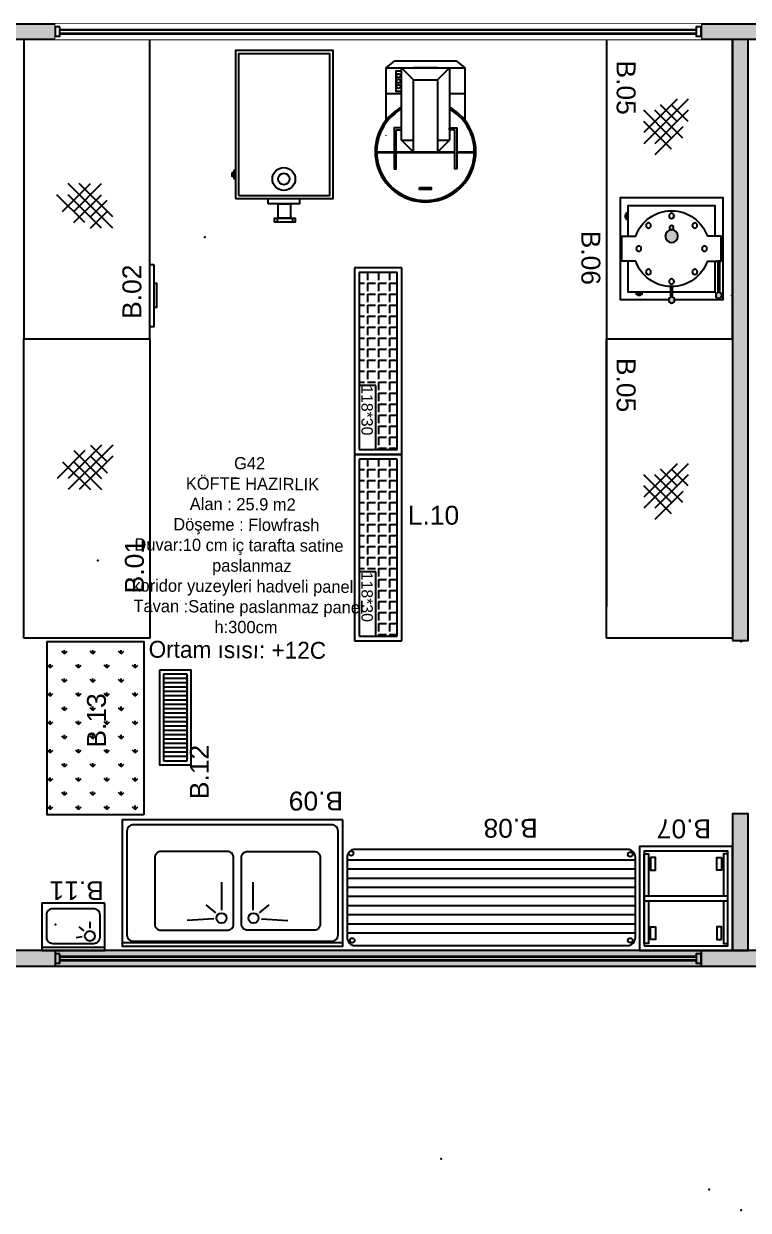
# Model space of a CAD drawing. Header units: millimetres. Extents: x 17474 to 44983, y -1049 to 14585.
# Drawn here: x 21248 to 21708, y 692 to 1445 of the extents above; entities that cross this region are included whole.
import ezdxf

# ---------------------------------------------------------------- set-up
doc = ezdxf.new("R2010")
doc.units = ezdxf.units.MM
doc.set_wipeout_variables(frame=1)
for name, color, linetype in [('-DWG_DETAY2', 7, 'Continuous'), ('10 CM  SOĞUK ODA PANEL-PASLANMAZ KAPLAMA', 253, 'Continuous'), ('Kıtc-028 Yer Izgarası', 252, 'Continuous'), ('Kıtc-041 İstif Rafı', 7, 'Continuous'), ('NOKTA', 7, 'Continuous'), ('S2000-002 Çizgi', 7, 'Continuous'), ('TXT-YOO', 7, 'Continuous'), ('YAZI-1_OGE', 255, 'Continuous')]:
    doc.layers.add(name, color=color, linetype=linetype)
doc.layers.add('DÖŞEME', color=7, linetype='Continuous', lineweight=13, true_color=0x616161)
doc.layers.add('INT-CAM', color=7, linetype='Continuous', true_color=0x71c1ba)
doc.styles.add('MEKAN', font='stylu.ttf', dxfattribs={"height": 13})
doc.styles.get("Standard").update_dxf_attribs({"font": 'arial.ttf'})
doc.styles.add('X_Roads$0$Standard', font='arial.ttf')

# ---------------------------------------------------------------- blocks, each defined once
blk = doc.blocks.new('A$C2BD87386')
at = {"layer": 'Kıtc-028 Yer Izgarası'}
for p, q in [((57.5, 17.5), (2.5, 17.5)), ((2.5, 17.5), (2.5, 2.5)), ((5.25, 17.5), (5.25, 2.5)), ((8, 17.5), (8, 2.5)), ((10.75, 17.5), (10.75, 2.5)), ((13.5, 17.5), (13.5, 2.5)), ((16.25, 17.5), (16.25, 2.5)), ((19, 17.5), (19, 2.5)), ((21.75, 17.5), (21.75, 2.5)), ((24.5, 17.5), (24.5, 2.5)), ((27.25, 17.5), (27.25, 2.5)), ((30, 17.5), (30, 2.5)), ((32.75, 17.5), (32.75, 2.5)), ((35.5, 17.5), (35.5, 2.5)), ((38.25, 17.5), (38.25, 2.5)), ((41, 17.5), (41, 2.5)), ((43.75, 17.5), (43.75, 2.5)), ((46.5, 17.5), (46.5, 2.5)), ((49.25, 17.5), (49.25, 2.5)), ((52, 17.5), (52, 2.5)), ((54.75, 17.5), (54.75, 2.5)), ((57.5, 2.5), (57.5, 17.5)), ((2.5, 2.5), (57.5, 2.5))]:
    blk.add_line(p, q, dxfattribs=at)
blk.add_lwpolyline([(0, 0), (60, 0), (60, 20), (0, 20)], close=True, dxfattribs=at)
for p in [(3.875, 17.5), (5.25, 17.5), (6.625, 17.5), (8, 17.5), (9.375, 17.5), (10.75, 17.5), (12.125, 17.5), (13.5, 17.5), (14.875, 17.5), (16.25, 17.5), (17.625, 17.5), (19, 17.5), (20.375, 17.5), (21.75, 17.5), (23.125, 17.5), (24.5, 17.5), (25.875, 17.5), (27.25, 17.5), (28.625, 17.5), (30, 17.5), (31.375, 17.5), (32.75, 17.5), (34.125, 17.5), (35.5, 17.5), (36.875, 17.5), (38.25, 17.5), (39.625, 17.5), (41, 17.5), (42.375, 17.5), (43.75, 17.5), (45.125, 17.5), (46.5, 17.5), (47.875, 17.5), (49.25, 17.5), (50.625, 17.5), (52, 17.5), (53.375, 17.5), (54.75, 17.5), (56.125, 17.5)]:
    blk.add_point(p, dxfattribs=at)
blk = doc.blocks.new('A$C510462B4')
at = {"layer": 'S2000-002 Çizgi'}
for p, q in [((51.7, 62.76), (34.79, 63.87)), ((81.93, 62.76), (98.84, 63.87)), ((52.93, 58.95), (46.83, 53.94)), ((56.84, 57.29), (56.84, 39.4)), ((76.79, 57.29), (76.79, 39.4)), ((80.7, 58.95), (86.8, 53.94))]:
    blk.add_line(p, q, dxfattribs=at)
for points in [[(0, 0), (140, 0), (140, 80), (0, 80)], [(0, 78), (140, 78), (140, 80), (0, 80)]]:
    blk.add_lwpolyline(points, close=True, dxfattribs=at)
for points in [[(7, 3), (133, 3, 0.414214), (137, 7), (137, 73, 0.414214), (133, 77), (7, 77, 0.414214), (3, 73), (3, 7, 0.414214)], [(60.32, 20), (18.32, 20, -0.414214), (14.32, 24), (14.32, 66, -0.414214), (18.32, 70), (60.32, 70, -0.414214), (64.32, 66), (64.32, 24, -0.414214)], [(73.32, 20), (115.32, 20, 0.414214), (119.32, 24), (119.32, 66, 0.414214), (115.32, 70), (73.32, 70, 0.414214), (69.32, 66), (69.32, 24, 0.414214)]]:
    blk.add_lwpolyline(points, format="xyb", close=True, dxfattribs=at)
for centre in [(56.65, 62.26), (76.99, 62.26)]:
    blk.add_circle(centre, 3.19, dxfattribs=at)
blk = doc.blocks.new('A$C182703F5')
at = {"layer": 'S2000-002 Çizgi'}
for p, q in [((30.79, 14.18), (30.79, 18.13)), ((25.65, 8.71), (21.75, 8.16)), ((26.88, 12.52), (23.83, 15.03))]:
    blk.add_line(p, q, dxfattribs=at)
for points in [[(40, 30), (0, 30), (0, 0), (40, 0)], [(40, 2), (0, 2), (0, 0), (40, 0)]]:
    blk.add_lwpolyline(points, close=True, dxfattribs=at)
blk.add_lwpolyline([(33, 26.52), (7, 26.52, 0.414214), (3, 22.52), (3, 8.52, 0.414214), (7, 4.52), (33, 4.52, 0.414214), (37, 8.52), (37, 22.52, 0.414214)], format="xyb", close=True, dxfattribs=at)
blk.add_circle((30.6, 9.22), 3.19, dxfattribs=at)
blk = doc.blocks.new('A$C64321D09')
at = {"layer": 'Kıtc-041 İstif Rafı'}
for p, q in [((178, 61), (5, 61)), ((0, 56), (0, 5)), ((183, 54.2), (0, 54.2)), ((183, 5), (183, 56)), ((183, 48.4), (0, 48.4)), ((183, 42.6), (0, 42.6)), ((183, 36.8), (0, 36.8)), ((183, 31), (0, 31)), ((183, 25.2), (0, 25.2)), ((183, 19.4), (0, 19.4)), ((183, 13.6), (0, 13.6)), ((183, 7.8), (0, 7.8)), ((5, 0), (178, 0))]:
    blk.add_line(p, q, dxfattribs=at)
for centre in [(2.5, 58.5), (179.78, 57.81), (3.21, 3.21), (179.79, 3.21)]:
    blk.add_circle(centre, 1.5, dxfattribs=at)
for centre, start, end in [((4.96, 56.04), 89.53493, 180.46507), ((178.04, 56), 359.53493, 90.46507), ((4.96, 4.96), 179.53493, 270.46507), ((178.04, 4.96), 269.53493, 0.46507)]:
    blk.add_arc(centre, 4.96, start, end, dxfattribs=at)
blk = doc.blocks.new('A$C36461EF5')
at = {"layer": 'S2000-002 Çizgi'}
for points in [[(2.31, 15), (64.31, 15), (64.31, 109), (2.31, 109)], [(4.31, 17), (62.31, 17), (62.31, 107), (4.31, 107)], [(0, 31.38), (0, 29.29), (1.21, 29.29), (1.21, 31.38)], [(1.21, 32.89), (1.21, 27.78), (2.31, 27.78), (2.31, 32.89)], [(29.45, 2.67), (29.45, 11.62), (37.17, 11.62), (37.17, 2.67)], [(27.04, 0), (27.04, 2.67), (40.3, 2.67), (40.3, 0)]]:
    blk.add_lwpolyline(points, close=True, dxfattribs=at)
for points in [[(23.07, 11.62), (23.07, 15)], [(43.08, 15), (43.08, 11.62), (23.07, 11.62)], [(28.74, 2.67), (28.74, 0)], [(38.61, 2.67), (38.61, 0)]]:
    blk.add_lwpolyline(points, dxfattribs=at)
for radius in [7.26, 3.63]:
    blk.add_circle((33.03, 27.45), radius, dxfattribs=at)
blk = doc.blocks.new('A$C290F25D6')
at = {"layer": 'S2000-002 Çizgi'}
for p, q in [((7, 85.05), (12.38, 89.44)), ((7, 51.99), (7, 85.05)), ((7, 85.05), (56.85, 85.05)), ((12.38, 89.44), (51.46, 89.44)), ((16.68, 39.11), (16.68, 85.05)), ((16.68, 85.05), (24.22, 77.51)), ((22.06, 85.05), (41.78, 85.05)), ((39.63, 85.05), (24.22, 85.05)), ((47.17, 85.05), (39.63, 77.51)), ((47.17, 85.05), (47.17, 39.11)), ((51.46, 89.44), (56.85, 85.05)), ((56.85, 85.05), (56.85, 51.99)), ((24.22, 31.57), (24.22, 77.51)), ((24.22, 77.51), (39.63, 77.51)), ((39.63, 77.51), (39.63, 31.57)), ((7, 68.9), (16.68, 68.9)), ((47.17, 68.9), (56.85, 68.9)), ((7, 42.04), (7, 42.3)), ((16.68, 39.11), (24.22, 39.11)), ((24.22, 31.57), (16.68, 39.11)), ((39.63, 39.11), (47.17, 39.11)), ((39.63, 31.57), (47.17, 39.11)), ((12.09, 31.57), (0.92, 31.57)), ((12.09, 31.07), (0.93, 31.07)), ((50.51, 31.57), (13.33, 31.57)), ((50.51, 31.07), (13.33, 31.07)), ((62.92, 31.57), (51.76, 31.57)), ((62.91, 31.07), (51.76, 31.07))]:
    blk.add_line(p, q, dxfattribs=at)
for points in [[(16.68, 70.33), (16.68, 82.95), (13, 82.95), (13, 70.33)], [(28.21, 9.13), (35.64, 9.13), (35.64, 7.85), (28.21, 7.85)]]:
    blk.add_lwpolyline(points, close=True, dxfattribs=at)
for points in [[(13.33, 46.91), (12.09, 46.91), (12.09, 20.97), (13.33, 20.97), (13.33, 45.66)], [(13.33, 45.66), (16.68, 45.66), (16.68, 46.91), (12.09, 46.91), (12.09, 45.66)], [(50.51, 45.66), (47.17, 45.66), (47.17, 46.91), (51.76, 46.91), (51.76, 45.66)], [(50.51, 46.91), (51.76, 46.91), (51.76, 20.97), (50.51, 20.97), (50.51, 45.66)]]:
    blk.add_lwpolyline(points, dxfattribs=at)
for centre in [(14.84, 80.04), (14.84, 76.68), (14.84, 73.24)]:
    blk.add_circle(centre, 1.24, dxfattribs=at)
for radius, start, end in [(32, 118.44861, 61.55139), (31, 119.45482, 60.54518)]:
    blk.add_arc((31.92, 31.92), radius, start, end, dxfattribs=at)
blk = doc.blocks.new('A$C7E770C7A')
at = {"layer": 'S2000-002 Çizgi'}
h = blk.add_hatch(color=256, dxfattribs=at)
edge = h.paths.add_edge_path()
edge.add_arc((32.5, 47.8), 1.33, 0, 360)
edge = h.paths.add_edge_path()
edge.add_arc((32.5, 42.44), 4.03, 0, 360)
h = blk.add_hatch(color=256, dxfattribs=at)
h.paths.add_polyline_path([(3.18, 26.53), (1.92, 26.53), (1.92, 6.68, -0.167142), (3.18, 6.68)])
h.paths.add_polyline_path([(0.62, 4.86, 1), (4.47, 4.86, 1)])
h = blk.add_hatch(color=256, dxfattribs=at)
h.paths.add_polyline_path([(31.87, 3.75, -0.167142), (33.13, 3.75), (33.13, 10.4), (31.87, 10.4)])
h.paths.add_polyline_path([(34.43, 1.93, 1), (30.57, 1.93, 1)])
for points in [[(34.42, 1.99), (65, 1.99), (65, 66.99), (0, 66.99), (0, 1.99), (30.58, 1.99)], [(60, 42.44), (60, 61.99), (5, 61.99), (5, 42.44)], [(9.76, 26.53), (1, 26.53), (1, 42.44), (9.76, 42.44)], [(55.24, 26.53), (64, 26.53), (64, 42.44), (55.24, 42.44)], [(1.92, 6.68), (1.92, 26.53), (3.18, 26.53), (3.18, 6.68)], [(5, 26.53), (5, 6.99), (31.87, 6.99)], [(33.13, 6.99), (60, 6.99), (60, 26.53)], [(31.87, 3.75), (31.87, 10.4), (33.13, 10.4), (33.13, 3.75)]]:
    blk.add_lwpolyline(points, dxfattribs=at)
for points in [[(60, 53.15), (60, 56.99), (61.29, 56.99), (61.29, 53.15)], [(61.29, 54.26), (61.29, 55.87), (62.01, 55.87), (62.01, 54.26)], [(51.16, 6.99), (55, 6.99), (55, 5.69), (51.16, 5.69)], [(52.27, 5.69), (53.89, 5.69), (53.89, 4.97), (52.27, 4.97)]]:
    blk.add_lwpolyline(points, close=True, dxfattribs=at)
for centre, radius in [((32.5, 55.31), 1.62), ((17.77, 49.21), 1.62), ((32.5, 42.44), 4.03), ((32.5, 47.8), 1.33), ((47.23, 49.21), 1.62), ((11.67, 34.49), 1.62), ((53.33, 34.49), 1.62), ((17.77, 19.76), 1.62), ((32.5, 13.66), 1.62), ((47.23, 19.76), 1.62), ((2.55, 4.86), 1.93), ((32.5, 1.93), 1.93)]:
    blk.add_circle(centre, radius, dxfattribs=at)
for start, end in [(19.27097, 160.72903), (199.27097, 340.72903)]:
    blk.add_arc((32.5, 34.49), 24.09, start, end, dxfattribs=at)
blk = doc.blocks.new('T_PC')
at = {"layer": '-DWG_DETAY2', "color": 0}
for points in [[(24.39, 9.39), (52.68, 37.68)], [(24.39, 16.46), (45.61, 37.68)], [(27.93, 27.07), (45.61, 44.75)], [(35, 41.21), (52.68, 23.54)], [(27.93, 34.14), (45.61, 16.46)], [(31.46, 9.39), (52.68, 30.61)], [(35, 34.14), (52.68, 16.46)], [(24.39, 23.54), (35, 12.93)], [(31.46, 23.54), (42.07, 12.93)]]:
    blk.add_lwpolyline(points, dxfattribs=at)
blk = doc.blocks.new('A$C7A461B3E')
at = {"layer": 'S2000-002 Çizgi'}
for points in [[(0, 0), (59, 0), (59, 66), (0, 66)], [(3, 3), (56, 3), (56, 63), (3, 63)], [(7, 59), (7, 51), (10.05, 51), (10.05, 59)], [(52, 59), (52, 51), (48.95, 51), (48.95, 59)], [(3, 31.5), (56, 31.5), (56, 34.5), (3, 34.5)], [(7, 7), (7, 15), (10.05, 15), (10.05, 7)], [(52, 7), (52, 15), (48.95, 15), (48.95, 7)]]:
    blk.add_lwpolyline(points, close=True, dxfattribs=at)
for points in [[(5.63, 31.5), (5.63, 4.42), (3, 4.42), (3, 61.36), (5.63, 61.36), (5.63, 34.5)], [(53.37, 31.5), (53.37, 4.42), (56, 4.42), (56, 61.36), (53.37, 61.36), (53.37, 34.5)]]:
    blk.add_lwpolyline(points, dxfattribs=at)
blk = doc.blocks.new('A$C09E06200')
at = {"layer": 'Kıtc-028 Yer Izgarası'}
for p, q in [((118.4, 30), (0, 30)), ((0, 30), (0, 0)), ((115.4, 27), (3, 27)), ((3, 27), (3, 3)), ((9.65, 22.26), (9.65, 27)), ((16.63, 22.26), (16.63, 27)), ((23.62, 22.26), (23.62, 27)), ((30.6, 22.26), (30.6, 27)), ((37.59, 22.26), (37.59, 27)), ((44.57, 22.26), (44.57, 27)), ((51.56, 22.26), (51.56, 27)), ((58.54, 22.26), (58.54, 27)), ((65.53, 22.26), (65.53, 27)), ((72.51, 22.26), (72.51, 27)), ((79.5, 22.26), (79.5, 27)), ((86.48, 22.26), (86.48, 27)), ((93.47, 22.26), (93.47, 27)), ((100.45, 22.26), (100.45, 27)), ((107.44, 22.26), (107.44, 27)), ((114.42, 22.26), (114.42, 27)), ((115.4, 3), (115.4, 27)), ((118.4, 0), (118.4, 30)), ((3, 22.26), (7.74, 22.26)), ((3, 15.27), (7.74, 15.27)), ((9.65, 22.26), (14.73, 22.26)), ((9.65, 15.27), (9.65, 20.35)), ((9.65, 15.27), (14.73, 15.27)), ((16.63, 22.26), (21.71, 22.26)), ((16.63, 15.27), (16.63, 20.35)), ((16.63, 15.27), (21.71, 15.27)), ((23.62, 22.26), (28.7, 22.26)), ((23.62, 15.27), (23.62, 20.35)), ((23.62, 15.27), (28.7, 15.27)), ((30.6, 22.26), (35.68, 22.26)), ((30.6, 15.27), (30.6, 20.35)), ((30.6, 15.27), (35.68, 15.27)), ((37.59, 22.26), (42.67, 22.26)), ((37.59, 15.27), (37.59, 20.35)), ((37.59, 15.27), (42.67, 15.27)), ((44.57, 22.26), (49.65, 22.26)), ((44.57, 15.27), (44.57, 20.35)), ((44.57, 15.27), (49.65, 15.27)), ((51.56, 22.26), (56.64, 22.26)), ((51.56, 15.27), (51.56, 20.35)), ((51.56, 15.27), (56.64, 15.27)), ((58.54, 22.26), (63.62, 22.26)), ((58.54, 15.27), (58.54, 20.35)), ((58.54, 15.27), (63.62, 15.27)), ((65.53, 22.26), (70.61, 22.26)), ((65.53, 15.27), (65.53, 20.35)), ((65.53, 15.27), (70.61, 15.27)), ((72.51, 22.26), (77.59, 22.26)), ((72.51, 15.27), (72.51, 20.35)), ((72.51, 15.27), (77.59, 15.27)), ((79.5, 22.26), (84.58, 22.26)), ((79.5, 15.27), (79.5, 20.35)), ((79.5, 15.27), (84.58, 15.27)), ((86.48, 22.26), (91.56, 22.26)), ((86.48, 15.27), (86.48, 20.35)), ((86.48, 15.27), (91.56, 15.27)), ((93.47, 22.26), (98.55, 22.26)), ((93.47, 15.27), (93.47, 20.35)), ((93.47, 15.27), (98.55, 15.27)), ((100.45, 22.26), (105.53, 22.26)), ((100.45, 15.27), (100.45, 20.35)), ((100.45, 15.27), (105.53, 15.27)), ((107.44, 22.26), (112.52, 22.26)), ((107.44, 15.27), (107.44, 20.35)), ((107.44, 15.27), (112.52, 15.27)), ((114.42, 22.26), (115.4, 22.26)), ((114.42, 15.27), (114.42, 20.35)), ((114.42, 15.27), (115.4, 15.27)), ((3, 8.29), (7.74, 8.29)), ((9.65, 8.29), (9.65, 13.37)), ((9.65, 8.29), (14.73, 8.29)), ((16.63, 8.29), (16.63, 13.37)), ((16.63, 8.29), (21.71, 8.29)), ((23.62, 8.29), (23.62, 13.37)), ((23.62, 8.29), (28.7, 8.29)), ((30.6, 8.29), (30.6, 13.37)), ((30.6, 8.29), (35.68, 8.29)), ((37.59, 8.29), (37.59, 13.37)), ((37.59, 8.29), (42.67, 8.29)), ((44.57, 8.29), (44.57, 13.37)), ((44.57, 8.29), (49.65, 8.29)), ((51.56, 8.29), (51.56, 13.37)), ((51.56, 8.29), (56.64, 8.29)), ((58.54, 8.29), (58.54, 13.37)), ((58.54, 8.29), (63.62, 8.29)), ((65.53, 8.29), (65.53, 13.37)), ((65.53, 8.29), (70.61, 8.29)), ((72.51, 8.29), (72.51, 13.37)), ((115.4, 13.5), (74.67, 13.5)), ((74.67, 13.5), (74.67, 3)), ((115.4, 3), (115.4, 13.5)), ((0, 0), (118.4, 0)), ((3, 3), (115.4, 3)), ((9.65, 3), (9.65, 6.38)), ((16.63, 3), (16.63, 6.38)), ((23.62, 3), (23.62, 6.38)), ((30.6, 3), (30.6, 6.38)), ((37.59, 3), (37.59, 6.38)), ((44.57, 3), (44.57, 6.38)), ((51.56, 3), (51.56, 6.38)), ((58.54, 3), (58.54, 6.38)), ((65.53, 3), (65.53, 6.38)), ((72.51, 3), (72.51, 6.38)), ((74.67, 3), (115.4, 3))]:
    blk.add_line(p, q, dxfattribs=at)
blk.add_text('118*30', height=7.2, dxfattribs=at).set_placement((74.5, 4.43))

msp = doc.modelspace()

# ---------------------------------------------------------------- hatches: boundary and pattern name
at = {"layer": '10 CM  SOĞUK ODA PANEL-PASLANMAZ KAPLAMA'}
h = msp.add_hatch(dxfattribs=at)
h.set_pattern_fill('HONEY', color=256, scale=1.5)
h.set_pattern_definition([(0, (-11750.1454, 13892.97), (7.14375, 4.12444597), [4.7625, -9.525]), (120, (-11750.1454, 13892.97), (-7.14375, 4.124446), [4.7625, -9.525]), (60, (-11750.1454, 13892.97), (2e-08, 8.24889196), [-9.525, 4.7625])])
h.paths.add_polyline_path([(22855.87, 1435.21), (19430.97, 1435.21), (19430.97, 1445.21), (22855.87, 1445.21)])
h = msp.add_hatch(dxfattribs=at)
h.set_pattern_fill('HONEY', color=256, scale=1.5)
h.set_pattern_definition([(0, (14531.355, 2134.0226), (7.14375, 4.124446), [4.7625, -9.525]), (120, (14531.355, 2134.0226), (-7.14375, 4.124446), [4.7625, -9.525]), (60, (14531.355, 2134.0226), (2e-08, 8.248892), [-9.525, 4.7625])])
h.paths.add_polyline_path([(22997.73, 856.9), (19827.81, 856.89), (19827.81, 846.89), (22178.81, 846.89), (22997.73, 846.9)])
at = {"layer": 'DÖŞEME'}
h = msp.add_hatch(color=8, dxfattribs=at)
h.dxf.hatch_style = 1
h.set_gradient(color1=(124, 126, 124), color2=(169, 177, 169), tint=1)
h.paths.add_polyline_path([(21697.81, 1053.76), (21707.81, 1053.76), (21707.81, 1435.21), (21697.81, 1435.21)])
h = msp.add_hatch(color=8, dxfattribs=at)
h.dxf.hatch_style = 1
h.set_gradient(color1=(124, 126, 124), color2=(169, 177, 169), tint=1)
h.paths.add_polyline_path([(21697.81, 856.89), (21707.81, 856.89), (21707.81, 943.76), (21697.81, 943.76)])
at = {"layer": 'Kıtc-028 Yer Izgarası'}
h = msp.add_hatch(dxfattribs=at)
h.set_pattern_fill('GRASS', color=256, scale=0.5)
h.set_pattern_definition([(90, (-11962.264, 245.999), (-8.980256, 8.980256), [2.38125, -15.579262]), (45, (-11962.264, 246), (-8.980256, 8.980256), [2.38125, -10.31875]), (135, (-11962.264, 246), (-8.980256, -8.980256), [2.38125, -10.31875])])
h.paths.add_polyline_path([(21324.1, 943.1), (21262.71, 943.1), (21262.71, 1053.1), (21324.1, 1053.1)])

# ---------------------------------------------------------------- linework, layer by layer
for p, q in [((21267.81, 1445.22), (21267.81, 1435.22)), ((21677.81, 1445.22), (21677.81, 1435.21)), ((21267.81, 856.89), (21267.81, 846.89)), ((21677.81, 856.89), (21677.81, 846.89))]:
    msp.add_line(p, q)
at = {"layer": '10 CM  SOĞUK ODA PANEL-PASLANMAZ KAPLAMA'}
msp.add_lwpolyline([(22855.87, 1435.21), (19430.97, 1435.21), (19430.97, 1445.21), (22855.87, 1445.21), (22855.87, 1435.21)], dxfattribs=at)
for points in [[(21697.81, 1053.76), (21707.81, 1053.76), (21707.81, 1435.21), (21697.81, 1435.21)], [(21697.81, 856.89), (21707.81, 856.89), (21707.81, 943.76), (21697.81, 943.76)], [(22997.73, 856.9), (19827.81, 856.89), (19827.81, 846.89), (22178.81, 846.89), (22997.73, 846.9)]]:
    msp.add_lwpolyline(points, close=True, dxfattribs=at)
at = {"layer": 'INT-CAM', "elevation": 0}
for points in [[(21674.81, 852.73), (21270.81, 852.73), (21270.81, 853.33), (21674.81, 853.33)], [(21674.81, 850.33), (21270.81, 850.33), (21270.81, 850.93), (21674.81, 850.93)]]:
    msp.add_lwpolyline(points, dxfattribs=at)
at = {"layer": 'Kıtc-028 Yer Izgarası'}
msp.add_lwpolyline([(21324.1, 943.1), (21262.71, 943.1), (21262.71, 1053.1), (21324.1, 1053.1), (21324.1, 943.1)], dxfattribs=at)
at = {"layer": 'NOKTA', "color": 3}
for p in [(21362.74, 1309.66), (21697.29, 1272.8), (21294.89, 1104.5), (21703.39, 1053), (21267.93, 873.4), (21512.79, 724.6), (21682.99, 705.2), (21703.29, 692)]:
    msp.add_point(p, dxfattribs=at)
at = {"layer": 'S2000-002 Çizgi', "color": 1}
for p, q in [((21617.81, 1435.21), (21617.81, 1265.2)), ((21617.81, 1434.01), (21617.81, 1264)), ((21617.81, 1245.2), (21617.81, 1075.18))]:
    msp.add_line(p, q, dxfattribs=at)
for points in [[(21247.81, 1435.21), (21247.81, 1245.21), (21327.81, 1245.21), (21327.81, 1435.21)], [(21617.81, 1435.21), (21617.81, 1245.21), (21697.81, 1245.21), (21697.81, 1435.21)], [(21247.81, 1055.21), (21247.81, 1245.21), (21327.81, 1245.21), (21327.81, 1055.21)], [(21617.81, 1055.21), (21617.81, 1245.21), (21697.81, 1245.21), (21697.81, 1055.21)]]:
    msp.add_lwpolyline(points, close=True, dxfattribs=at)
at = {"layer": 'S2000-002 Çizgi', "color": 0}
for points in [[(21330.45, 1292.39), (21330.45, 1252.79), (21327.81, 1252.79), (21327.81, 1292.39)], [(21330.45, 1280.26), (21330.45, 1265.32), (21332.41, 1265.32), (21332.41, 1280.26)]]:
    msp.add_lwpolyline(points, close=True, dxfattribs=at)
at = {"layer": 'YAZI-1_OGE'}
for points in [[(21270.81, 854.89), (21267.81, 854.89), (21267.81, 848.89), (21270.81, 848.89), (21270.81, 854.89)], [(21677.81, 854.89), (21674.81, 854.89), (21674.81, 848.89), (21677.81, 848.89), (21677.81, 854.89)]]:
    msp.add_lwpolyline(points, dxfattribs=at)

# ---------------------------------------------------------------- block references
at = {"layer": 'Kıtc-028 Yer Izgarası', "rotation": 270}
for name, p in [('A$C09E06200', (21457.81, 1290.25)), ('A$C09E06200', (21457.81, 1171.85)), ('A$C2BD87386', (21334.1, 1034.87))]:
    msp.add_blockref(name, p, dxfattribs=at)
at = {"layer": 'Kıtc-041 İstif Rafı'}
msp.add_blockref('A$C64321D09', (21453.13, 860.09), dxfattribs=at)
at = {"layer": 'S2000-002 Çizgi'}
for name, p in [('A$C36461EF5', (21379.91, 1319.21)), ('A$C290F25D6', (21470.95, 1332.13)), ('A$C7A461B3E', (21638.81, 856.89)), ('A$C182703F5', (21259.25, 856.89))]:
    msp.add_blockref(name, p, dxfattribs=at)
at = {"layer": 'S2000-002 Çizgi', "color": 1}
for p, rotation in [((21694.11, 1406.74), 180), ((21313.68, 1291.09), 89.99999999999999), ((21694.11, 1175.33), 180)]:
    msp.add_blockref('T_PC', p, dxfattribs=dict(at, rotation=rotation))
at = {"layer": 'S2000-002 Çizgi', "xscale": -1}
msp.add_blockref('A$C7E770C7A', (21691.61, 1267.93), dxfattribs=at)
at = {"layer": 'S2000-002 Çizgi', "color": 1, "extrusion": (0, 0, -1), "zscale": -1, "rotation": 270}
msp.add_blockref('T_PC', (-21313.7, 1202.13), dxfattribs=at)
at = {"layer": 'S2000-002 Çizgi', "rotation": 180}
msp.add_blockref('A$C510462B4', (21450.37, 939.76), dxfattribs=at)

# ---------------------------------------------------------------- texts
at = {"layer": 'Kıtc-028 Yer Izgarası', "insert": (21287.98, 985.71), "char_height": 12, "attachment_point": 1, "rotation": 90, "style": 'X_Roads$0$Standard'}
msp.add_mtext_dynamic_manual_height_columns('{\\C0;B.13}', width=300.4683, gutter_width=50, heights=[24.02], dxfattribs=at)
at = {"layer": 'Kıtc-028 Yer Izgarası', "color": 0, "insert": (21353.29, 952.99), "char_height": 12, "attachment_point": 1, "rotation": 90, "style": 'X_Roads$0$Standard'}
msp.add_mtext_dynamic_manual_height_columns('B.12', width=300.4683, gutter_width=50, heights=[24.02], dxfattribs=at)
at = {"layer": 'Kıtc-041 İstif Rafı', "insert": (21574.18, 928.5), "char_height": 12, "attachment_point": 1, "rotation": 180, "style": 'X_Roads$0$Standard'}
msp.add_mtext_dynamic_manual_height_columns('{\\C0;B.08}', width=300.4683, gutter_width=50, heights=[24.02], dxfattribs=at)
at = {"layer": 'S2000-002 Çizgi', "char_height": 12, "attachment_point": 1, "style": 'X_Roads$0$Standard'}
for s, insert, rotation in [('B.05', (21636.26, 1421.88), 270), ('B.06', (21613.87, 1313.85), 270), ('B.02', (21310.47, 1257.85), 90), ('B.05', (21636.26, 1233.08), 270), ('B.01', (21312.07, 1083.63), 90), ('B.09', (21450.56, 945.78), 180), ('B.07', (21684.21, 928.11), 180), ('B.11', (21298.68, 888.9), 180)]:
    msp.add_mtext_dynamic_manual_height_columns(s, width=300.4683, gutter_width=50, heights=[24.02], dxfattribs=dict(at, insert=insert, rotation=rotation))
at = {"layer": 'S2000-002 Çizgi', "insert": (21491.64, 1139.21), "char_height": 12, "attachment_point": 1, "style": 'X_Roads$0$Standard'}
msp.add_mtext_dynamic_manual_height_columns('L.10', width=300.4683, gutter_width=50, heights=[24.02], dxfattribs=at)
at = {"layer": 'TXT-YOO', "insert": (21292.61, 1170.77), "char_height": 7.8, "width": 199.4252, "attachment_point": 1, "rotation": 359.61968, "style": 'MEKAN'}
msp.add_mtext('\\pi88.77492;G42\\P\\pi58.25442;KÖFTE HAZIRLIK  \\P\\pi60.82968;Alan : 25.9 m2   \\P\\pi50.45728;Döşeme : Flowfrash\\P\\pi25.86958;Duvar:10 cm iç tarafta satine \\P\\pi75.29051;paslanmaz\\P\\pi24.68473;koridor yuzeyleri hadveli panel\\P\\pi22.59483; Tavan :Satine paslanmaz panel  \\P\\pi77.02924;h:300cm \\P\\pi35.33402;{\\H1.3736x;\\C14;\\c158;Ortam ısısı: +12C} \\P\\pi93.90545;   ', dxfattribs=at)

# ---------------------------------------------------------------- next in the draw order: wipeouts: each hides what was drawn before it
msp.add_wipeout([(21267.81, 1435.22), (21267.81, 1445.21), (21677.81, 1445.22), (21677.81, 1435.21), (21267.81, 1435.21)])

# ---------------------------------------------------------------- next in the draw order: linework, layer by layer
at = {"layer": 'INT-CAM', "elevation": 0}
for points in [[(21674.81, 1441.05), (21270.81, 1441.05), (21270.81, 1441.65), (21674.81, 1441.65)], [(21674.81, 1438.65), (21270.81, 1438.65), (21270.81, 1439.25), (21674.81, 1439.25)]]:
    msp.add_lwpolyline(points, dxfattribs=at)
at = {"layer": 'YAZI-1_OGE'}
for points in [[(21270.81, 1443.22), (21267.81, 1443.22), (21267.81, 1437.22), (21270.81, 1437.22), (21270.81, 1443.22)], [(21677.81, 1443.22), (21674.81, 1443.22), (21674.81, 1437.22), (21677.81, 1437.22), (21677.81, 1443.22)]]:
    msp.add_lwpolyline(points, dxfattribs=at)

doc.saveas('drawing.dxf')
